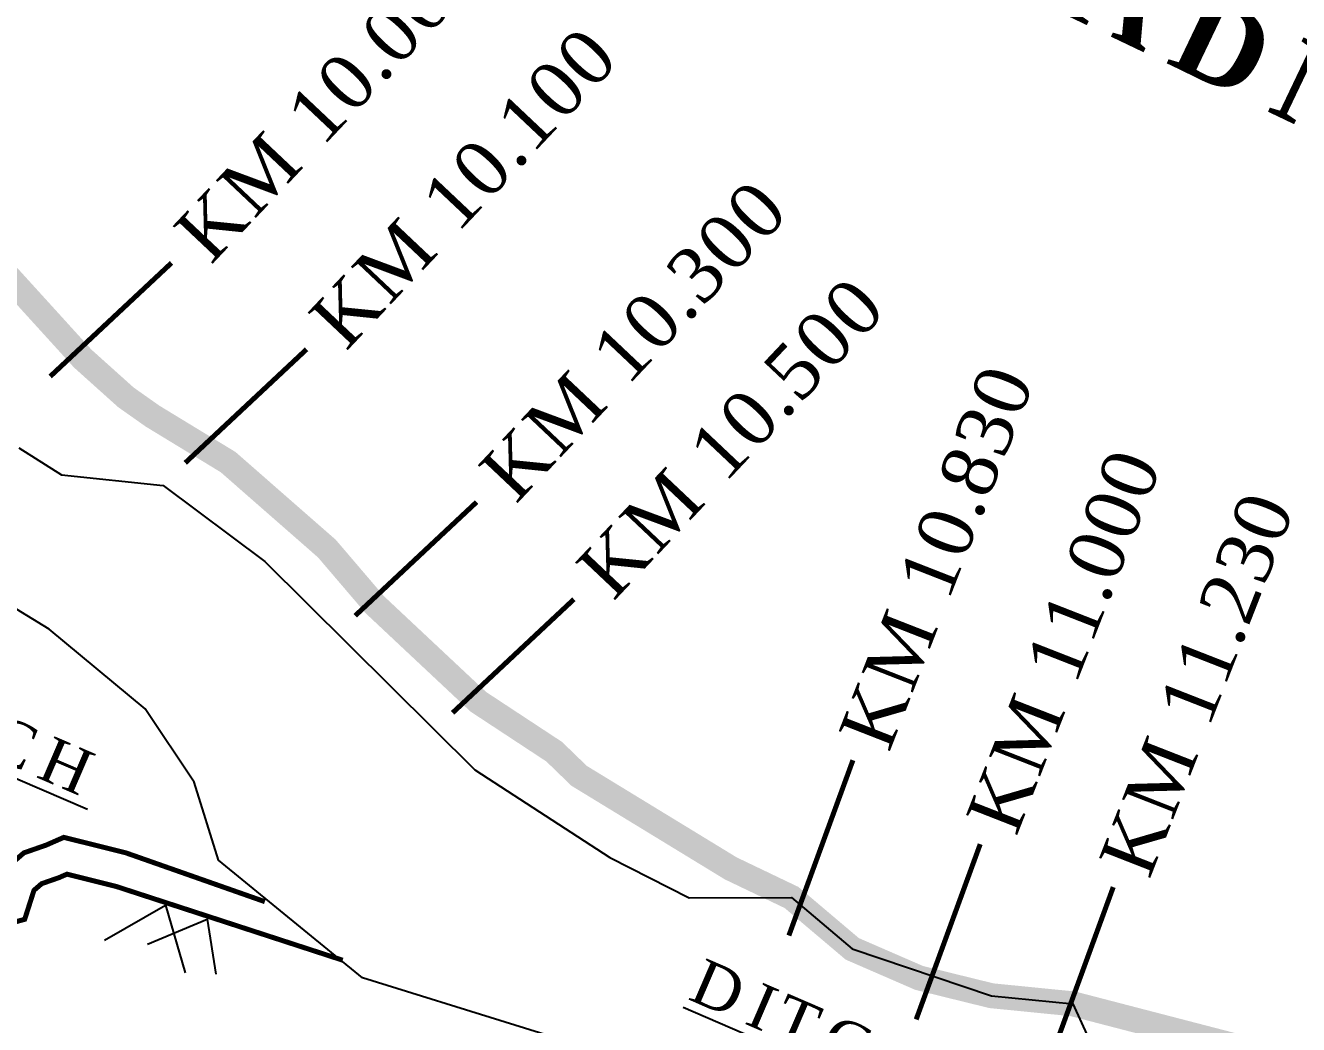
# Model space of a CAD drawing. Header units: inches. Extents: x -340059099 to 1458168, y 1119167 to 1294232938.
# Drawn here: x 459698 to 462249, y 2618520 to 2620520 of the extents above; entities that cross this region are included whole.
import ezdxf

# ---------------------------------------------------------------- set-up
doc = ezdxf.new("R2010")
doc.units = ezdxf.units.IN
doc.header["$MEASUREMENT"] = 0
doc.layers.add('BUILDING', color=5, linetype='Continuous', lineweight=15)
doc.layers.add('Text', color=7, linetype='Continuous')
doc.styles.add('Text', font='times.ttf', dxfattribs={"height": 240})

msp = doc.modelspace()

# ---------------------------------------------------------------- linework, layer by layer
at = {"layer": 'BUILDING', "const_width": 10}
for points in [[(459654.8, 2618828.3), (459695.2, 2618863.4), (459740, 2618879), (459775.3, 2618894.5), (459899.8, 2618863.4), (460178, 2618765.7)], [(459517, 2618682.2), (459696.9, 2618730.3), (459715.5, 2618788.4), (459730.9, 2618801.7), (459765.6, 2618813.8), (459781.6, 2618820.8), (459880.4, 2618796.1), (460333.9, 2618648.5)]]:
    msp.add_lwpolyline(points, dxfattribs=at)
at = {"layer": 'Text', "color": 1, "const_width": 50}
msp.add_lwpolyline([(459605.5, 2620081.6), (459813.4, 2619852.9), (459899.8, 2619775.4), (459953, 2619737.9), (460104.4, 2619645.8), (460302.3, 2619472.6), (460398.2, 2619360.3), (460605.6, 2619165.9), (460757.5, 2619066), (460807.4, 2619017.7), (461111.3, 2618832.3), (461232.9, 2618774.1), (461354.6, 2618671.2), (461488.6, 2618613), (461633.2, 2618577.4), (461796.4, 2618561.2), (462025.1, 2618501.8), (462263.8, 2618439.9), (462364.3, 2618428.3)], dxfattribs=at)
at = {"layer": 'Text', "color": 0, "lineweight": 25, "const_width": 10}
for points in [[(459748, 2619817.3), (459991, 2620044.7)], [(460018.5, 2619644.3), (460261.5, 2619871.7)], [(460359, 2619338.3), (460602, 2619565.7)], [(460554, 2619143.8), (460797, 2619371.2)], [(461227.6, 2618697.9), (461355.9, 2619048.9)], [(461482.6, 2618529.9), (461610.9, 2618880.9)], [(461749.1, 2618443.9), (461877.4, 2618794.9)]]:
    msp.add_lwpolyline(points, dxfattribs=at)
at = {"layer": 'Text'}
msp.add_lwpolyline([(459685.1, 2619674.5), (459770.7, 2619620.6), (459974.3, 2619599.2), (460177.8, 2619446.7), (460598.3, 2619030), (460869.1, 2618854.2), (461027.7, 2618773.7), (461232.9, 2618774.1), (461354.6, 2618671.2), (461633.2, 2618577.4), (461796.4, 2618561.2), (461842, 2618461.5), (461816, 2618405.5), (461820.5, 2618323), (461721, 2618249.5), (461711.1, 2618223.8), (460984, 2618423.6), (460373.5, 2618613.5), (460084.8, 2618848.8), (460036.6, 2619005), (459937.9, 2619151.8), (459746.2, 2619311.3), (459557.8, 2619426.2)], dxfattribs=at)
at = {"layer": 'Text', "color": 5, "lineweight": 25}
for points in [[(459856.6, 2618688.6), (459979.2, 2618758.8), (460018.5, 2618623.5)], [(459942.9, 2618680.7), (460062.6, 2618730.6), (460079.8, 2618620.5)]]:
    msp.add_lwpolyline(points, dxfattribs=at)
at = {"layer": 'Text', "color": 1}
msp.add_circle((469844, 2616428.5), 81808, dxfattribs=at)

# ---------------------------------------------------------------- texts
at = {"layer": 'Text', "attachment_point": 1, "style": 'Text'}
for s, insert, char_height, rotation in [('{\\fTimes New Roman|b1|i0|c0|p18;\\T1.25;PADMA RIVER}', (461676.8, 2620774.1), 165, 334.4693), ('{\\T1.05;KM 10.000}', (459990.1, 2620114.9), 110, 46.6524), ('{\\T1.05;KM 10.100}', (460260.6, 2619941.9), 110, 46.6524), ('{\\T1.05;KM 10.300}', (460601.1, 2619635.9), 110, 46.6524), ('{\\T1.05;KM 10.500}', (460796.1, 2619441.4), 110, 46.6524), ('{\\T1.05;KM 10.830}', (461325.8, 2619102.8), 110, 68.6326), ('{\\T1.05;KM 11.000}', (461580.8, 2618934.8), 110, 68.6326), ('{\\T1.05;KM 11.230}', (461847.3, 2618848.8), 110, 68.6326), ('{\\fTimes New Roman|b0|i0|c0|p18;\\T1.25;\\LDITCH}', (459389, 2619255.4), 90, 336.6717), ('{\\fTimes New Roman|b0|i0|c0|p18;\\T1.25;\\LDITCH}', (461058.8, 2618653.8), 90, 336.6717)]:
    msp.add_mtext(s, dxfattribs=dict(at, insert=insert, char_height=char_height, rotation=rotation))

doc.saveas('drawing.dxf')
